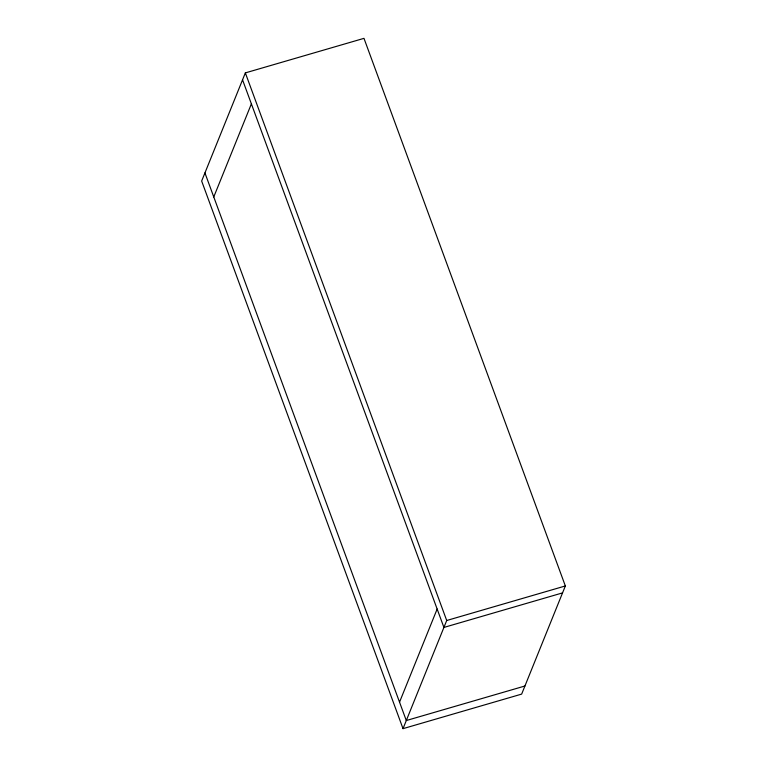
<?xml version="1.0" encoding="UTF-8"?>
<svg xmlns="http://www.w3.org/2000/svg" width="767" height="767" viewBox="0 0 767 767"><rect width="100%" height="100%" fill="white"/><g stroke="black" fill="none" stroke-linecap="round" stroke-linejoin="round"><path stroke-width="1.15" d="M245.344 72.894L201.654 181.041L403.02 728.65L521.656 694.106L565.346 585.959L363.98 38.35L245.344 72.894L446.71 620.503L403.02 728.65M213.763 196.956L251.384 103.852M399.53 702.15L437.152 609.036M446.71 620.503L565.346 585.959M562.547 592.891L443.911 627.435L242.545 79.826M524.925 686.005L406.299 720.539L204.933 172.93"/></g></svg>
